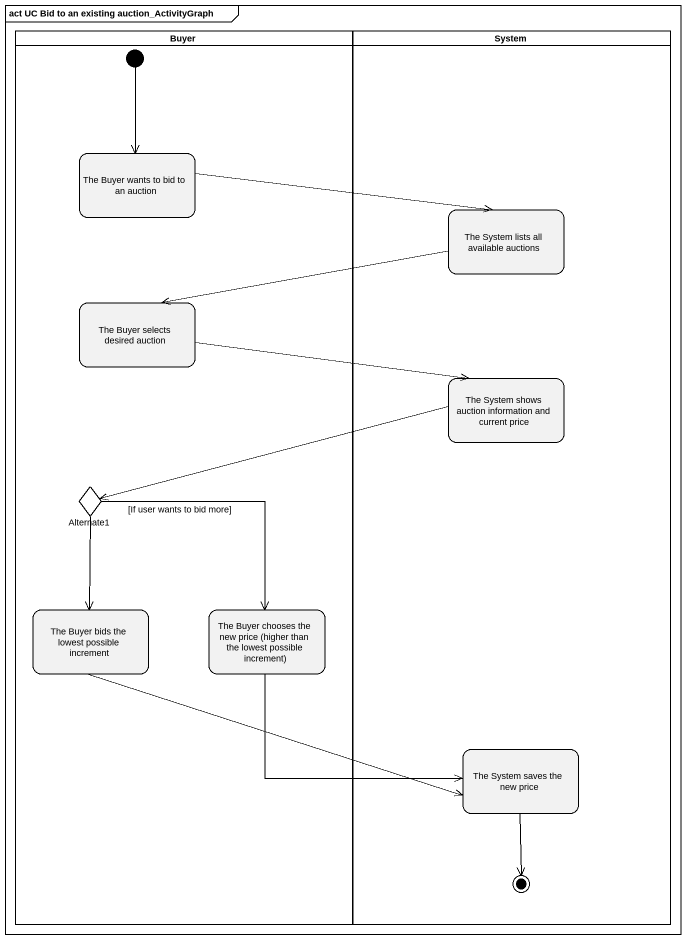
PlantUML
@startuml
mainframe act UC Bid to an existing auction_ActivityGraph
hide empty description
state Buyer <<partition>> {
  state "The Buyer wants to bid to an auction" as The_Buyer_wants_to_bid_to
  state "The Buyer selects desired auction" as The_Buyer_selects_desired
  state Alternate1 <<choice>>
  state "The Buyer bids the lowest possible increment" as The_Buyer_bids_the_lowest
  state "The Buyer chooses the new price (higher than the lowest possible increment)" as The_Buyer_chooses_the_new
  [*] --> The_Buyer_wants_to_bid_to
}
state System <<partition>> {
  state "The System lists all available auctions" as The_System_lists_all
  state "The System shows auction information and current price" as The_System_shows_auction
  state "The System saves the new price" as The_System_saves_the_new
  The_System_saves_the_new --> [*]
}
The_Buyer_wants_to_bid_to -right-> The_System_lists_all
The_System_lists_all -left-> The_Buyer_selects_desired
The_Buyer_selects_desired -right-> The_System_shows_auction
The_System_shows_auction -left-> Alternate1
Alternate1 --> The_Buyer_bids_the_lowest
Alternate1 --> The_Buyer_chooses_the_new : [If user wants to bid more]
The_Buyer_bids_the_lowest -right-> The_System_saves_the_new
The_Buyer_chooses_the_new -right-> The_System_saves_the_new
@enduml
